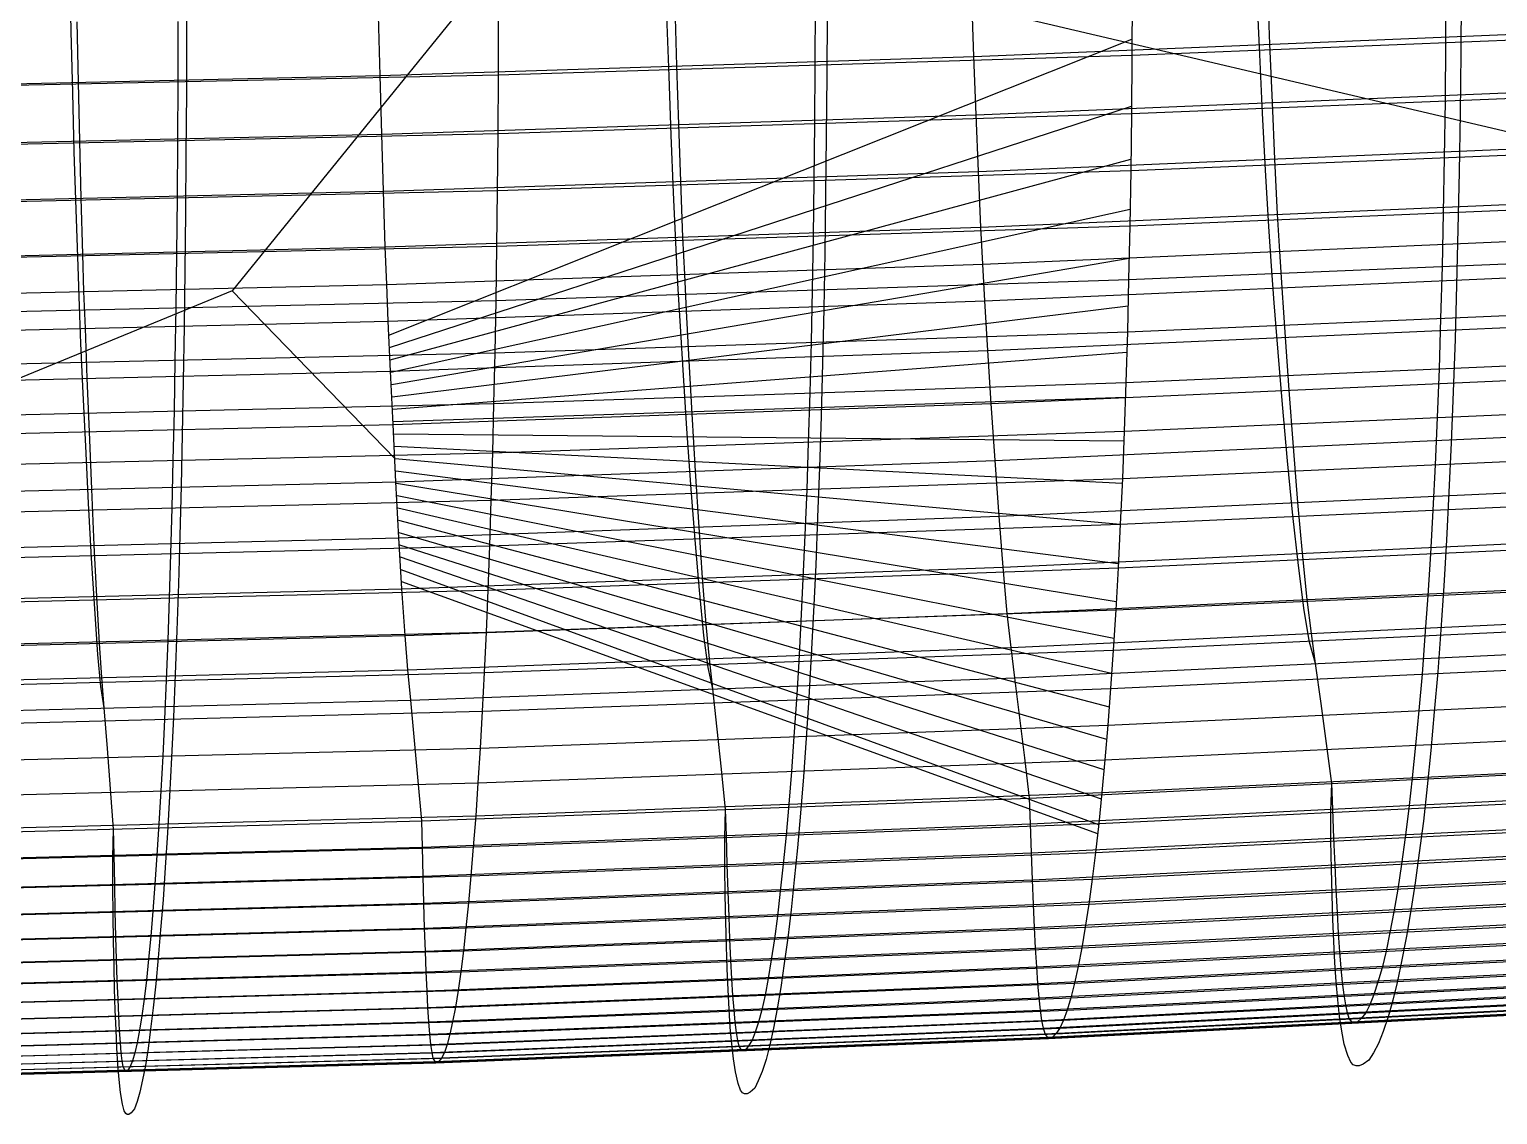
# Model space of a CAD drawing. Extents: x -530 to 530, y -2 to 255.
# Drawn here: x 61.5 to 123.2, y -0.9 to 44.7 of the extents above; entities that cross this region are included whole.
import ezdxf

# ---------------------------------------------------------------- set-up
doc = ezdxf.new("R2010")
doc.units = 0
doc.header["$MEASUREMENT"] = 0
doc.layers.add('default', color=7, linetype='Continuous')

msp = doc.modelspace()

# ---------------------------------------------------------------- linework, layer by layer
at = {"layer": 'default', "color": 1, "linetype": 'Continuous'}
for p, q in [((83.168, 49.858, 307.158), (70.054, 33.688, 107.239)), ((83.168, 49.858, 307.158), (140.018, 36.517, 114.827)), ((70.054, 33.688, 107.239), (51.361, 26.035, 15.265)), ((70.054, 33.688, 107.239), (76.88, 26.657, 17.637)), ((102.912, 17.45, 16.918), (128.153, 18.645, 21.206)), ((77.552, 16.514, 12.53), (102.912, 17.45, 16.918)), ((103.116, 15.769, 15.718), (102.912, 17.45, 16.918)), ((51.821, 15.854, 10.12), (77.552, 16.514, 12.53)), ((77.705, 14.823, 11.317), (77.552, 16.514, 12.53)), ((103.321, 14.088, 14.518), (103.116, 15.769, 15.718)), ((77.858, 13.133, 10.105), (77.705, 14.823, 11.317)), ((103.526, 12.406, 13.319), (103.321, 14.088, 14.518)), ((103.526, 12.406, 13.319), (128.906, 13.636, 17.654)), ((78.012, 11.442, 8.892), (77.858, 13.133, 10.105)), ((78.012, 11.442, 8.892), (103.526, 12.406, 13.319)), ((52.136, 10.763, 6.456), (78.012, 11.442, 8.892))]:
    msp.add_line(p, q, dxfattribs=at)
at = {"layer": 'default', "color": 4, "linetype": 'Continuous'}
for p, q in [((63.297, 44.571, 23.693), (63.234, 47.186, 24.146)), ((68.147, 47.285, -27.269), (68.141, 44.621, -27.001)), ((121.64, 46.241, -18.532), (121.622, 43.664, -18.222)), ((113.187, 43.613, 30.702), (113.072, 46.141, 31.175)), ((88.393, 42.701, 26.499), (88.302, 45.244, 26.978)), ((95.031, 45.313, -23.308), (95.017, 42.72, -22.994)), ((63.363, 42.017, 23.209), (63.297, 44.571, 23.693)), ((68.141, 44.621, -27.001), (68.132, 42.017, -26.696)), ((113.305, 41.146, 30.209), (113.187, 43.613, 30.702)), ((121.622, 43.664, -18.222), (121.595, 41.14, -17.862)), ((88.485, 40.22, 26), (88.393, 42.701, 26.499)), ((95.017, 42.72, -22.994), (94.995, 40.182, -22.631)), ((63.429, 39.526, 22.705), (63.363, 42.017, 23.209)), ((68.132, 42.017, -26.696), (68.117, 39.468, -26.33)), ((113.431, 38.751, 29.665), (113.305, 41.146, 30.209)), ((121.595, 41.14, -17.862), (121.557, 38.677, -17.45)), ((88.584, 37.811, 25.449), (88.485, 40.22, 26)), ((94.995, 40.182, -22.631), (94.966, 37.705, -22.215)), ((63.501, 37.106, 22.149), (63.429, 39.526, 22.705)), ((68.117, 39.468, -26.33), (68.096, 36.981, -25.911)), ((113.575, 36.384, 29.069), (113.431, 38.751, 29.665)), ((121.557, 38.677, -17.45), (121.509, 36.273, -16.986)), ((88.699, 35.43, 24.846), (88.584, 37.811, 25.449)), ((94.966, 37.705, -22.215), (94.928, 35.287, -21.746)), ((63.586, 34.714, 21.54), (63.501, 37.106, 22.149)), ((68.096, 36.981, -25.911), (68.069, 34.554, -25.44)), ((113.681, 34.729, 28.538), (113.575, 36.384, 29.069)), ((121.509, 36.273, -16.986), (121.453, 33.935, -16.473)), ((88.781, 33.766, 24.309), (88.699, 35.43, 24.846)), ((94.928, 35.287, -21.746), (94.884, 32.936, -21.228)), ((63.643, 33.043, 20.997), (63.586, 34.714, 21.54)), ((68.069, 34.554, -25.44), (68.037, 32.193, -24.918)), ((113.796, 33.182, 27.971), (113.681, 34.729, 28.538)), ((121.453, 33.935, -16.473), (121.386, 31.662, -15.91)), ((88.87, 32.209, 23.736), (88.781, 33.766, 24.309)), ((63.706, 31.479, 20.419), (63.643, 33.043, 20.997)), ((94.884, 32.936, -21.228), (94.832, 30.65, -20.659)), ((113.96, 31.117, 27.185), (113.796, 33.182, 27.971)), ((68.037, 32.193, -24.918), (68, 29.898, -24.344)), ((88.999, 30.133, 22.941), (88.87, 32.209, 23.736)), ((63.8, 29.394, 19.616), (63.706, 31.479, 20.419)), ((121.386, 31.662, -15.91), (121.311, 29.452, -15.296)), ((114.147, 28.914, 26.286), (113.96, 31.117, 27.185)), ((94.832, 30.65, -20.659), (94.773, 28.427, -20.038)), ((68, 29.898, -24.344), (67.958, 27.666, -23.72)), ((89.146, 27.916, 22.031), (88.999, 30.133, 22.941)), ((63.906, 27.167, 18.697), (63.8, 29.394, 19.616)), ((121.311, 29.452, -15.296), (121.225, 27.311, -14.633)), ((94.773, 28.427, -20.038), (94.705, 26.274, -19.368)), ((114.36, 26.555, 25.231), (114.147, 28.914, 26.286)), ((89.313, 25.542, 20.964), (89.146, 27.916, 22.031)), ((64.026, 24.783, 17.62), (63.906, 27.167, 18.697)), ((67.958, 27.666, -23.72), (67.909, 25.505, -23.044)), ((121.225, 27.311, -14.633), (121.131, 25.24, -13.924)), ((114.583, 24.261, 24.117), (114.36, 26.555, 25.231)), ((94.705, 26.274, -19.368), (94.631, 24.191, -18.651)), ((67.909, 25.505, -23.044), (67.856, 23.414, -22.322)), ((89.488, 23.234, 19.837), (89.313, 25.542, 20.964)), ((64.152, 22.465, 16.483), (64.026, 24.783, 17.62)), ((121.131, 25.24, -13.924), (121.029, 23.233, -13.176)), ((94.631, 24.191, -18.651), (94.55, 22.177, -17.885)), ((114.812, 22.165, 22.984), (114.583, 24.261, 24.117)), ((67.856, 23.414, -22.322), (67.797, 21.392, -21.55)), ((89.669, 21.125, 18.692), (89.488, 23.234, 19.837)), ((121.029, 23.233, -13.176), (120.917, 21.304, -12.376)), ((64.284, 20.347, 15.326), (64.152, 22.465, 16.483)), ((94.55, 22.177, -17.885), (94.463, 20.234, -17.086)), ((115.057, 20.273, 21.703), (114.812, 22.165, 22.984)), ((67.797, 21.392, -21.55), (67.735, 19.441, -20.745)), ((89.86, 19.221, 17.397), (89.669, 21.125, 18.692)), ((120.917, 21.304, -12.376), (120.791, 19.465, -11.506)), ((64.422, 18.435, 14.019), (64.284, 20.347, 15.326)), ((94.463, 20.234, -17.086), (94.364, 18.384, -16.206)), ((115.276, 18.944, 20.493), (115.057, 20.273, 21.703)), ((67.735, 19.441, -20.745), (67.664, 17.584, -19.858)), ((90.031, 17.882, 16.175), (89.86, 19.221, 17.397)), ((120.791, 19.465, -11.506), (120.658, 17.701, -10.593)), ((115.532, 18.048, 19.062), (115.276, 18.944, 20.493)), ((64.543, 17.09, 12.785), (64.422, 18.435, 14.019)), ((90.232, 16.982, 14.724), (90.031, 17.882, 16.175)), ((94.364, 18.384, -16.206), (94.26, 16.61, -15.282)), ((115.76, 16.372, 17.87), (115.532, 18.048, 19.062)), ((67.664, 17.584, -19.858), (67.589, 15.803, -18.928)), ((120.658, 17.701, -10.593), (120.516, 16.017, -9.643)), ((64.687, 16.184, 11.325), (64.543, 17.09, 12.785)), ((90.411, 15.296, 13.518), (90.232, 16.982, 14.724)), ((64.816, 14.49, 10.108), (64.687, 16.184, 11.325)), ((94.26, 16.61, -15.282), (94.148, 14.917, -14.321)), ((115.988, 14.697, 16.678), (115.76, 16.372, 17.87)), ((67.589, 15.803, -18.928), (67.509, 14.103, -17.959)), ((120.516, 16.017, -9.643), (120.37, 14.406, -8.669)), ((90.59, 13.61, 12.311), (90.411, 15.296, 13.518)), ((94.148, 14.917, -14.321), (94.034, 13.297, -13.337)), ((64.945, 12.797, 8.891), (64.816, 14.49, 10.108)), ((116.216, 13.021, 15.486), (115.988, 14.697, 16.678)), ((120.37, 14.406, -8.669), (120.216, 12.882, -7.657)), ((67.509, 14.103, -17.959), (67.427, 12.477, -16.967)), ((90.769, 11.924, 11.105), (90.59, 13.61, 12.311)), ((94.034, 13.297, -13.337), (93.913, 11.765, -12.313)), ((116.17, 11.858, 15.841), (116.216, 13.021, 15.486)), ((65.074, 11.103, 7.674), (64.945, 12.797, 8.891)), ((67.427, 12.477, -16.967), (67.339, 10.939, -15.935)), ((120.216, 12.882, -7.657), (120.056, 11.439, -6.614)), ((90.731, 10.753, 11.479), (90.769, 11.924, 11.105)), ((93.913, 11.765, -12.313), (93.787, 10.314, -11.257)), ((116.178, 10.611, 15.903), (116.17, 11.858, 15.841)), ((65.048, 9.928, 8.038), (65.074, 11.103, 7.674)), ((120.056, 11.439, -6.614), (119.884, 10.103, -5.517)), ((67.339, 10.939, -15.935), (67.249, 9.483, -14.872)), ((90.737, 9.499, 11.537), (90.731, 10.753, 11.479)), ((116.198, 9.44, 15.88), (116.178, 10.611, 15.903)), ((65.052, 8.669, 8.1), (65.048, 9.928, 8.038)), ((93.787, 10.314, -11.257), (93.652, 8.97, -10.148)), ((119.884, 10.103, -5.517), (119.71, 8.847, -4.407)), ((67.249, 9.483, -14.872), (67.152, 8.134, -13.754)), ((90.754, 8.322, 11.512), (90.737, 9.499, 11.537)), ((116.225, 8.344, 15.808), (116.198, 9.44, 15.88)), ((65.064, 7.486, 8.075), (65.052, 8.669, 8.1)), ((93.652, 8.97, -10.148), (93.515, 7.708, -9.025)), ((119.71, 8.847, -4.407), (119.53, 7.685, -3.273)), ((67.152, 8.134, -13.754), (67.053, 6.867, -12.622)), ((90.775, 7.219, 11.438), (90.754, 8.322, 11.512)), ((116.259, 7.324, 15.693), (116.225, 8.344, 15.808)), ((65.08, 6.379, 8.001), (65.064, 7.486, 8.075)), ((93.515, 7.708, -9.025), (93.374, 6.54, -7.878)), ((119.53, 7.685, -3.273), (119.346, 6.608, -2.121)), ((67.053, 6.867, -12.622), (66.951, 5.695, -11.466)), ((90.802, 6.192, 11.32), (90.775, 7.219, 11.438)), ((116.3, 6.378, 15.537), (116.259, 7.324, 15.693)), ((65.099, 5.348, 7.882), (65.08, 6.379, 8.001)), ((90.834, 5.241, 11.162), (90.802, 6.192, 11.32)), ((93.374, 6.54, -7.878), (93.23, 5.458, -6.713)), ((116.346, 5.5, 15.339), (116.3, 6.378, 15.537)), ((119.346, 6.608, -2.121), (119.159, 5.613, -0.956)), ((66.951, 5.695, -11.466), (66.848, 4.608, -10.292)), ((119.159, 5.613, -0.956), (118.967, 4.72, 0.225)), ((65.122, 4.393, 7.723), (65.099, 5.348, 7.882)), ((90.871, 4.358, 10.961), (90.834, 5.241, 11.162)), ((93.23, 5.458, -6.713), (93.082, 4.458, -5.534)), ((116.4, 4.686, 15.092), (116.346, 5.5, 15.339)), ((65.149, 3.506, 7.52), (65.122, 4.393, 7.723)), ((66.848, 4.608, -10.292), (66.742, 3.604, -9.104)), ((90.914, 3.538, 10.711), (90.871, 4.358, 10.961)), ((93.082, 4.458, -5.534), (92.932, 3.56, -4.339)), ((116.464, 3.934, 14.788), (116.4, 4.686, 15.092)), ((118.967, 4.72, 0.225), (118.773, 3.918, 1.416)), ((116.539, 3.242, 14.412), (116.464, 3.934, 14.788)), ((118.773, 3.918, 1.416), (118.574, 3.216, 2.624)), ((65.18, 2.683, 7.268), (65.149, 3.506, 7.52)), ((66.742, 3.604, -9.104), (66.633, 2.704, -7.9)), ((90.964, 2.782, 10.402), (90.914, 3.538, 10.711)), ((92.932, 3.56, -4.339), (92.779, 2.754, -3.134)), ((116.628, 2.624, 13.948), (116.539, 3.242, 14.412)), ((118.574, 3.216, 2.624), (118.373, 2.609, 3.835)), ((65.216, 1.924, 6.956), (65.18, 2.683, 7.268)), ((66.633, 2.704, -7.9), (66.524, 1.895, -6.685)), ((91.023, 2.085, 10.021), (90.964, 2.782, 10.402)), ((92.779, 2.754, -3.134), (92.623, 2.049, -1.911)), ((116.734, 2.078, 13.383), (116.628, 2.624, 13.948)), ((118.373, 2.609, 3.835), (118.171, 2.104, 5.058)), ((65.259, 1.225, 6.573), (65.216, 1.924, 6.956)), ((66.524, 1.895, -6.685), (66.411, 1.187, -5.453)), ((91.093, 1.462, 9.551), (91.023, 2.085, 10.021)), ((92.623, 2.049, -1.911), (92.465, 1.439, -0.687)), ((116.879, 1.596, 12.612), (116.734, 2.078, 13.383)), ((118.171, 2.104, 5.058), (117.961, 1.713, 6.283)), ((91.177, 0.913, 8.978), (91.093, 1.462, 9.551)), ((92.465, 1.439, -0.687), (92.306, 0.932, 0.551)), ((117.015, 1.322, 11.775), (116.879, 1.596, 12.612)), ((117.116, 1.211, 11.222), (117.015, 1.322, 11.775)), ((117.533, 1.236, 8.79), (117.358, 1.161, 9.822)), ((117.765, 1.41, 7.485), (117.533, 1.236, 8.79)), ((117.961, 1.713, 6.283), (117.765, 1.41, 7.485)), ((65.31, 0.6, 6.099), (65.259, 1.225, 6.573)), ((66.411, 1.187, -5.453), (66.298, 0.575, -4.218)), ((91.292, 0.427, 8.196), (91.177, 0.913, 8.978)), ((92.306, 0.932, 0.551), (92.141, 0.539, 1.791)), ((117.232, 1.166, 10.532), (117.116, 1.211, 11.222)), ((117.358, 1.161, 9.822), (117.232, 1.166, 10.532)), ((65.371, 0.048, 5.522), (65.31, 0.6, 6.099)), ((65.455, -0.439, 4.734), (65.371, 0.048, 5.522)), ((66.184, 0.066, -2.971), (66.064, -0.328, -1.721)), ((66.298, 0.575, -4.218), (66.184, 0.066, -2.971)), ((91.397, 0.15, 7.349), (91.292, 0.427, 8.196)), ((91.477, 0.038, 6.789), (91.397, 0.15, 7.349)), ((91.567, -0.007, 6.091), (91.477, 0.038, 6.789)), ((91.805, 0.061, 4.327), (91.667, -0.013, 5.372)), ((91.988, 0.235, 3.006), (91.805, 0.061, 4.327)), ((92.141, 0.539, 1.791), (91.988, 0.235, 3.006)), ((65.527, -0.717, 3.881), (65.455, -0.439, 4.734)), ((66.064, -0.328, -1.721), (65.956, -0.633, -0.496)), ((91.667, -0.013, 5.372), (91.567, -0.007, 6.091)), ((65.586, -0.83, 3.317), (65.527, -0.717, 3.881)), ((65.65, -0.875, 2.614), (65.586, -0.83, 3.317)), ((65.722, -0.881, 1.889), (65.65, -0.875, 2.614)), ((65.821, -0.807, 0.836), (65.722, -0.881, 1.889)), ((65.956, -0.633, -0.496), (65.821, -0.807, 0.836))]:
    msp.add_line(p, q, dxfattribs=at)
at = {"layer": 'default', "color": 7, "linetype": 'Continuous'}
for p, q in [((113.615, 44.037, 28.161), (113.515, 46.54, 28.543)), ((121.007, 46.609, -14.939), (120.992, 44.105, -14.66)), ((88.726, 43.126, 23.935), (88.648, 45.643, 24.322)), ((94.529, 45.686, -19.659), (94.518, 43.168, -19.377)), ((67.78, 44.995, -23.348), (67.772, 42.466, -23.064)), ((63.601, 42.443, 20.621), (63.545, 44.971, 21.013)), ((113.718, 41.595, 27.751), (113.615, 44.037, 28.161)), ((120.992, 44.105, -14.66), (120.969, 41.661, -14.333)), ((94.518, 43.168, -19.377), (94.5, 40.711, -19.047)), ((88.807, 40.669, 23.52), (88.726, 43.126, 23.935)), ((63.66, 39.975, 20.202), (63.601, 42.443, 20.621)), ((67.772, 42.466, -23.064), (67.759, 39.998, -22.732)), ((113.825, 39.218, 27.316), (113.718, 41.595, 27.751)), ((120.969, 41.661, -14.333), (120.936, 39.283, -13.957)), ((94.5, 40.711, -19.047), (94.474, 38.319, -18.667)), ((88.891, 38.278, 23.079), (88.807, 40.669, 23.52)), ((63.721, 37.574, 19.758), (63.66, 39.975, 20.202)), ((67.759, 39.998, -22.732), (67.74, 37.597, -22.349)), ((113.936, 36.901, 26.855), (113.825, 39.218, 27.316)), ((120.936, 39.283, -13.957), (120.894, 36.965, -13.531)), ((88.978, 35.948, 22.612), (88.891, 38.278, 23.079)), ((94.474, 38.319, -18.667), (94.441, 35.988, -18.237)), ((67.74, 37.597, -22.349), (67.716, 35.256, -21.916)), ((63.783, 35.234, 19.285), (63.721, 37.574, 19.758)), ((114.027, 35.342, 26.444), (113.936, 36.901, 26.855)), ((120.894, 36.965, -13.531), (120.843, 34.715, -13.058)), ((89.05, 34.379, 22.196), (88.978, 35.948, 22.612)), ((94.441, 35.988, -18.237), (94.401, 33.726, -17.76)), ((63.835, 33.658, 18.865), (63.783, 35.234, 19.285)), ((67.716, 35.256, -21.916), (67.688, 32.984, -21.435)), ((114.127, 33.818, 25.984), (114.027, 35.342, 26.444)), ((120.843, 34.715, -13.058), (120.782, 32.533, -12.538)), ((89.129, 32.846, 21.73), (89.05, 34.379, 22.196)), ((63.892, 32.119, 18.396), (63.835, 33.658, 18.865)), ((94.401, 33.726, -17.76), (94.353, 31.531, -17.235)), ((114.268, 31.739, 25.331), (114.127, 33.818, 25.984)), ((67.688, 32.984, -21.435), (67.654, 30.781, -20.906)), ((89.239, 30.755, 21.069), (89.129, 32.846, 21.73)), ((63.971, 30.018, 17.728), (63.892, 32.119, 18.396)), ((120.782, 32.533, -12.538), (120.713, 30.416, -11.971)), ((94.353, 31.531, -17.235), (94.299, 29.403, -16.662)), ((114.425, 29.523, 24.594), (114.268, 31.739, 25.331)), ((67.654, 30.781, -20.906), (67.615, 28.643, -20.328)), ((89.362, 28.526, 20.323), (89.239, 30.755, 21.069)), ((120.713, 30.416, -11.971), (120.635, 28.37, -11.357)), ((64.06, 27.779, 16.975), (63.971, 30.018, 17.728)), ((94.299, 29.403, -16.662), (94.238, 27.345, -16.041)), ((114.605, 27.137, 23.731), (114.425, 29.523, 24.594)), ((67.615, 28.643, -20.328), (67.571, 26.577, -19.703)), ((89.504, 26.126, 19.449), (89.362, 28.526, 20.323)), ((120.635, 28.37, -11.357), (120.548, 26.394, -10.701)), ((64.162, 25.369, 16.093), (64.06, 27.779, 16.975)), ((94.238, 27.345, -16.041), (94.17, 25.358, -15.378)), ((114.793, 24.803, 22.823), (114.605, 27.137, 23.731)), ((67.571, 26.577, -19.703), (67.522, 24.582, -19.035)), ((89.652, 23.778, 18.53), (89.504, 26.126, 19.449)), ((120.548, 26.394, -10.701), (120.453, 24.488, -10)), ((64.269, 23.01, 15.165), (64.162, 25.369, 16.093)), ((94.17, 25.358, -15.378), (94.095, 23.442, -14.67)), ((114.977, 22.677, 21.925), (114.793, 24.803, 22.823)), ((67.522, 24.582, -19.035), (67.468, 22.658, -18.321)), ((120.453, 24.488, -10), (120.35, 22.655, -9.26)), ((89.796, 21.639, 17.621), (89.652, 23.778, 18.53)), ((94.095, 23.442, -14.67), (94.014, 21.599, -13.922)), ((64.373, 20.862, 14.248), (64.269, 23.01, 15.165)), ((67.468, 22.658, -18.321), (67.41, 20.807, -17.567)), ((115.176, 20.74, 20.92), (114.977, 22.677, 21.925)), ((120.35, 22.655, -9.26), (120.24, 20.898, -8.483)), ((89.952, 19.69, 16.604), (89.796, 21.639, 17.621)), ((94.014, 21.599, -13.922), (93.928, 19.832, -13.136)), ((64.485, 18.904, 13.221), (64.373, 20.862, 14.248)), ((67.41, 20.807, -17.567), (67.348, 19.033, -16.775)), ((115.357, 19.309, 19.978), (115.176, 20.74, 20.92)), ((120.24, 20.898, -8.483), (120.123, 19.213, -7.671)), ((93.928, 19.832, -13.136), (93.836, 18.138, -12.315)), ((90.095, 18.251, 15.651), (89.952, 19.69, 16.604)), ((115.532, 18.048, 19.062), (115.357, 19.309, 19.978)), ((120.123, 19.213, -7.671), (119.999, 17.607, -6.824)), ((64.588, 17.459, 12.26), (64.485, 18.904, 13.221)), ((67.348, 19.033, -16.775), (67.282, 17.333, -15.947)), ((90.232, 16.982, 14.724), (90.095, 18.251, 15.651)), ((93.836, 18.138, -12.315), (93.738, 16.523, -11.459)), ((115.76, 16.372, 17.87), (115.532, 18.048, 19.062)), ((64.687, 16.184, 11.325), (64.588, 17.459, 12.26)), ((67.282, 17.333, -15.947), (67.212, 15.711, -15.084)), ((119.999, 17.607, -6.824), (119.868, 16.076, -5.948)), ((90.411, 15.296, 13.518), (90.232, 16.982, 14.724)), ((64.816, 14.49, 10.108), (64.687, 16.184, 11.325)), ((93.738, 16.523, -11.459), (93.636, 14.984, -10.573)), ((115.988, 14.697, 16.678), (115.76, 16.372, 17.87)), ((119.868, 16.076, -5.948), (119.732, 14.625, -5.044)), ((67.212, 15.711, -15.084), (67.138, 14.165, -14.191)), ((90.59, 13.61, 12.311), (90.411, 15.296, 13.518)), ((93.636, 14.984, -10.573), (93.529, 13.525, -9.66)), ((64.945, 12.797, 8.891), (64.816, 14.49, 10.108)), ((116.216, 13.021, 15.486), (115.988, 14.697, 16.678)), ((119.732, 14.625, -5.044), (119.591, 13.252, -4.116)), ((67.138, 14.165, -14.191), (67.061, 12.701, -13.27)), ((90.769, 11.924, 11.105), (90.59, 13.61, 12.311)), ((93.529, 13.525, -9.66), (93.418, 12.145, -8.721)), ((116.258, 11.935, 15.328), (116.216, 13.021, 15.486)), ((119.591, 13.252, -4.116), (119.444, 11.963, -3.165)), ((65.074, 11.103, 7.674), (64.945, 12.797, 8.891)), ((67.061, 12.701, -13.27), (66.981, 11.316, -12.323)), ((90.802, 10.831, 10.945), (90.769, 11.924, 11.105)), ((93.418, 12.145, -8.721), (93.303, 10.849, -7.76)), ((116.303, 10.727, 15.161), (116.258, 11.935, 15.328)), ((119.444, 11.963, -3.165), (119.293, 10.754, -2.195)), ((65.097, 10.005, 7.512), (65.074, 11.103, 7.674)), ((66.981, 11.316, -12.323), (66.898, 10.014, -11.354)), ((90.837, 9.617, 10.775), (90.802, 10.831, 10.945)), ((93.303, 10.849, -7.76), (93.185, 9.633, -6.779)), ((116.349, 9.603, 14.981), (116.303, 10.727, 15.161)), ((119.293, 10.754, -2.195), (119.139, 9.627, -1.209)), ((65.123, 8.785, 7.341), (65.097, 10.005, 7.512)), ((66.898, 10.014, -11.354), (66.813, 8.794, -10.365)), ((90.873, 8.486, 10.593), (90.837, 9.617, 10.775)), ((93.185, 9.633, -6.779), (93.063, 8.501, -5.783)), ((116.397, 8.561, 14.785), (116.349, 9.603, 14.981)), ((119.139, 9.627, -1.209), (118.981, 8.584, -0.212)), ((65.149, 7.65, 7.156), (65.123, 8.785, 7.341)), ((66.813, 8.794, -10.365), (66.726, 7.658, -9.36)), ((90.911, 7.439, 10.395), (90.873, 8.486, 10.593)), ((93.063, 8.501, -5.783), (92.939, 7.453, -4.774)), ((116.446, 7.606, 14.573), (116.397, 8.561, 14.785)), ((118.981, 8.584, -0.212), (118.819, 7.627, 0.8)), ((65.176, 6.598, 6.957), (65.149, 7.65, 7.156)), ((66.726, 7.658, -9.36), (66.637, 6.605, -8.343)), ((90.95, 6.477, 10.18), (90.911, 7.439, 10.395)), ((92.939, 7.453, -4.774), (92.813, 6.49, -3.751)), ((116.498, 6.738, 14.343), (116.446, 7.606, 14.573)), ((118.819, 7.627, 0.8), (118.655, 6.757, 1.82)), ((65.204, 5.632, 6.74), (65.176, 6.598, 6.957)), ((66.637, 6.605, -8.343), (66.545, 5.639, -7.311)), ((90.99, 5.604, 9.947), (90.95, 6.477, 10.18)), ((92.813, 6.49, -3.751), (92.684, 5.616, -2.719)), ((116.551, 5.956, 14.093), (116.498, 6.738, 14.343)), ((118.655, 6.757, 1.82), (118.489, 5.973, 2.847)), ((65.233, 4.755, 6.505), (65.204, 5.632, 6.74)), ((66.545, 5.639, -7.311), (66.453, 4.762, -6.271)), ((91.032, 4.818, 9.694), (90.99, 5.604, 9.947)), ((92.684, 5.616, -2.719), (92.553, 4.828, -1.681)), ((116.607, 5.262, 13.821), (116.551, 5.956, 14.093)), ((118.489, 5.973, 2.847), (118.32, 5.277, 3.879)), ((116.667, 4.658, 13.524), (116.607, 5.262, 13.821)), ((118.32, 5.277, 3.879), (118.15, 4.672, 4.916)), ((65.264, 3.965, 6.249), (65.233, 4.755, 6.505)), ((66.453, 4.762, -6.271), (66.359, 3.971, -5.224)), ((91.076, 4.12, 9.419), (91.032, 4.818, 9.694)), ((92.553, 4.828, -1.681), (92.421, 4.129, -0.637)), ((116.73, 4.143, 13.2), (116.667, 4.658, 13.524)), ((118.15, 4.672, 4.916), (117.979, 4.154, 5.95)), ((65.295, 3.264, 5.971), (65.264, 3.965, 6.249)), ((66.359, 3.971, -5.224), (66.264, 3.269, -4.172)), ((91.123, 3.513, 9.118), (91.076, 4.12, 9.419)), ((92.421, 4.129, -0.637), (92.287, 3.521, 0.411)), ((116.796, 3.721, 12.848), (116.73, 4.143, 13.2)), ((116.866, 3.389, 12.469), (116.796, 3.721, 12.848)), ((117.803, 3.73, 7.004), (117.636, 3.396, 7.996)), ((117.979, 4.154, 5.95), (117.803, 3.73, 7.004)), ((65.329, 2.654, 5.668), (65.295, 3.264, 5.971)), ((66.264, 3.269, -4.172), (66.167, 2.658, -3.114)), ((91.172, 2.994, 8.79), (91.123, 3.513, 9.118)), ((92.287, 3.521, 0.411), (92.153, 3.001, 1.457)), ((116.94, 3.154, 12.055), (116.866, 3.389, 12.469)), ((117.05, 3.011, 11.43), (116.94, 3.154, 12.055)), ((117.443, 3.158, 9.134), (117.289, 3.013, 10.042)), ((117.636, 3.396, 7.996), (117.443, 3.158, 9.134)), ((65.364, 2.133, 5.337), (65.329, 2.654, 5.668)), ((66.167, 2.658, -3.114), (66.07, 2.137, -2.059)), ((91.224, 2.569, 8.434), (91.172, 2.994, 8.79)), ((91.279, 2.236, 8.051), (91.224, 2.569, 8.434)), ((92.015, 2.575, 2.523), (91.884, 2.24, 3.527)), ((92.153, 3.001, 1.457), (92.015, 2.575, 2.523)), ((117.1, 2.964, 11.14), (117.05, 3.011, 11.43)), ((117.192, 2.974, 10.607), (117.1, 2.964, 11.14)), ((117.289, 3.013, 10.042), (117.192, 2.974, 10.607)), ((65.402, 1.707, 4.978), (65.364, 2.133, 5.337)), ((66.07, 2.137, -2.059), (65.971, 1.71, -0.984)), ((91.337, 1.998, 7.632), (91.279, 2.236, 8.051)), ((91.423, 1.855, 7), (91.337, 1.998, 7.632)), ((91.463, 1.807, 6.707), (91.423, 1.855, 7)), ((91.611, 1.856, 5.596), (91.535, 1.817, 6.167)), ((91.732, 2.001, 4.678), (91.611, 1.856, 5.596)), ((91.884, 2.24, 3.527), (91.732, 2.001, 4.678)), ((65.441, 1.371, 4.591), (65.402, 1.707, 4.978)), ((65.484, 1.133, 4.168), (65.441, 1.371, 4.591)), ((65.877, 1.374, 0.028), (65.768, 1.134, 1.189)), ((65.971, 1.71, -0.984), (65.877, 1.374, 0.028)), ((91.535, 1.817, 6.167), (91.463, 1.807, 6.707)), ((65.545, 0.988, 3.531), (65.484, 1.133, 4.168)), ((65.574, 0.94, 3.235), (65.545, 0.988, 3.531)), ((65.626, 0.95, 2.691), (65.574, 0.94, 3.235)), ((65.681, 0.989, 2.115), (65.626, 0.95, 2.691)), ((65.768, 1.134, 1.189), (65.681, 0.989, 2.115))]:
    msp.add_line(p, q, dxfattribs=at)
at = {"layer": 'default', "color": 3, "linetype": 'Continuous'}
for p, q in [((101.189, 43.527, 26.078), (101.099, 46.038, 26.463)), ((76.264, 42.725, 21.792), (76.197, 45.248, 22.181)), ((101.189, 43.527, 26.078), (126.041, 44.547, 30.243)), ((76.264, 42.725, 21.792), (101.189, 43.527, 26.078)), ((101.282, 41.076, 25.665), (101.189, 43.527, 26.078)), ((50.939, 42.161, 19.451), (76.264, 42.725, 21.792)), ((76.333, 40.262, 21.374), (76.264, 42.725, 21.792)), ((101.282, 41.076, 25.665), (126.155, 42.113, 29.837)), ((76.333, 40.262, 21.374), (101.282, 41.076, 25.665)), ((101.378, 38.691, 25.228), (101.282, 41.076, 25.665)), ((50.987, 39.689, 19.03), (76.333, 40.262, 21.374)), ((76.405, 37.865, 20.931), (76.333, 40.262, 21.374)), ((101.378, 38.691, 25.228), (126.272, 39.744, 29.405)), ((76.405, 37.865, 20.931), (101.378, 38.691, 25.228)), ((101.477, 36.367, 24.762), (101.378, 38.691, 25.228)), ((51.036, 37.283, 18.584), (76.405, 37.865, 20.931)), ((76.48, 35.529, 20.461), (76.405, 37.865, 20.931)), ((101.477, 36.367, 24.762), (126.394, 37.435, 28.947)), ((76.48, 35.529, 20.461), (101.477, 36.367, 24.762)), ((101.559, 34.803, 24.349), (101.477, 36.367, 24.762)), ((101.559, 34.803, 24.349), (126.496, 35.881, 28.539)), ((51.087, 34.939, 18.11), (76.48, 35.529, 20.461)), ((76.541, 33.956, 20.043), (76.48, 35.529, 20.461)), ((76.541, 33.956, 20.043), (101.559, 34.803, 24.349)), ((101.649, 33.274, 23.886), (101.559, 34.803, 24.349)), ((51.129, 33.361, 17.688), (76.541, 33.956, 20.043)), ((76.608, 32.419, 19.575), (76.541, 33.956, 20.043)), ((101.649, 33.274, 23.886), (126.605, 34.362, 28.082)), ((76.608, 32.419, 19.575), (101.649, 33.274, 23.886)), ((101.775, 31.188, 23.228), (101.649, 33.274, 23.886)), ((51.175, 31.818, 17.217), (76.608, 32.419, 19.575)), ((76.703, 30.323, 18.909), (76.608, 32.419, 19.575)), ((101.775, 31.188, 23.228), (126.76, 32.29, 27.433)), ((76.703, 30.323, 18.909), (101.775, 31.188, 23.228)), ((101.916, 28.964, 22.487), (101.775, 31.188, 23.228)), ((51.24, 29.714, 16.546), (76.703, 30.323, 18.909)), ((76.808, 28.087, 18.159), (76.703, 30.323, 18.909)), ((101.916, 28.964, 22.487), (126.933, 30.081, 26.702)), ((76.808, 28.087, 18.159), (101.916, 28.964, 22.487)), ((102.079, 26.57, 21.618), (101.916, 28.964, 22.487)), ((51.312, 27.47, 15.791), (76.808, 28.087, 18.159)), ((76.93, 25.681, 17.281), (76.808, 28.087, 18.159)), ((102.079, 26.57, 21.618), (127.132, 27.703, 25.845)), ((76.93, 25.681, 17.281), (102.079, 26.57, 21.618)), ((102.248, 24.228, 20.704), (102.079, 26.57, 21.618)), ((51.395, 25.056, 14.906), (76.93, 25.681, 17.281)), ((77.056, 23.327, 16.356), (76.93, 25.681, 17.281)), ((102.248, 24.228, 20.704), (127.339, 25.377, 24.942)), ((77.056, 23.327, 16.356), (102.248, 24.228, 20.704)), ((102.412, 22.096, 19.799), (102.248, 24.228, 20.704)), ((51.482, 22.693, 13.974), (77.056, 23.327, 16.356)), ((77.179, 21.183, 15.442), (77.056, 23.327, 16.356)), ((102.412, 22.096, 19.799), (127.541, 23.258, 24.05)), ((77.179, 21.183, 15.442), (102.412, 22.096, 19.799)), ((102.591, 20.152, 18.788), (102.412, 22.096, 19.799)), ((51.566, 20.541, 13.054), (77.179, 21.183, 15.442)), ((77.313, 19.229, 14.42), (77.179, 21.183, 15.442)), ((102.591, 20.152, 18.788), (127.761, 21.328, 23.052)), ((77.313, 19.229, 14.42), (102.591, 20.152, 18.788)), ((102.754, 18.717, 17.84), (102.591, 20.152, 18.788)), ((102.754, 18.717, 17.84), (127.96, 19.902, 22.117)), ((51.658, 18.579, 12.023), (77.313, 19.229, 14.42)), ((77.435, 17.786, 13.462), (77.313, 19.229, 14.42)), ((77.435, 17.786, 13.462), (102.754, 18.717, 17.84)), ((102.912, 17.45, 16.918), (102.754, 18.717, 17.84)), ((102.912, 17.45, 16.918), (128.153, 18.645, 21.206)), ((51.741, 17.131, 11.059), (77.435, 17.786, 13.462)), ((77.552, 16.514, 12.53), (77.435, 17.786, 13.462)), ((77.552, 16.514, 12.53), (102.912, 17.45, 16.918)), ((51.821, 15.854, 10.12), (77.552, 16.514, 12.53))]:
    msp.add_line(p, q, dxfattribs=at)
at = {"layer": 'default', "color": 5, "linetype": 'Continuous'}
for p, q in [((107.833, 46.092, -17.294), (107.82, 43.58, -17.013)), ((81.225, 45.28, -22.025), (81.216, 42.756, -21.742)), ((107.82, 43.58, -17.013), (134.164, 44.63, -12.307)), ((81.216, 42.756, -21.742), (107.82, 43.58, -17.013)), ((107.82, 43.58, -17.013), (107.799, 41.129, -16.684)), ((54.327, 42.176, -24.386), (81.216, 42.756, -21.742)), ((81.216, 42.756, -21.742), (81.2, 40.293, -21.41)), ((107.799, 41.129, -16.684), (134.138, 42.194, -11.982)), ((81.2, 40.293, -21.41), (107.799, 41.129, -16.684)), ((107.799, 41.129, -16.684), (107.77, 38.743, -16.306)), ((54.317, 39.704, -24.053), (81.2, 40.293, -21.41)), ((81.2, 40.293, -21.41), (81.178, 37.895, -21.029)), ((107.77, 38.743, -16.306), (134.102, 39.823, -11.608)), ((81.178, 37.895, -21.029), (107.77, 38.743, -16.306)), ((107.77, 38.743, -16.306), (107.732, 36.418, -15.878)), ((54.302, 37.298, -23.669), (81.178, 37.895, -21.029)), ((81.178, 37.895, -21.029), (81.15, 35.559, -20.597)), ((107.732, 36.418, -15.878), (134.056, 37.513, -11.184)), ((81.15, 35.559, -20.597), (107.732, 36.418, -15.878)), ((107.732, 36.418, -15.878), (107.685, 34.161, -15.402)), ((54.283, 34.954, -23.235), (81.15, 35.559, -20.597)), ((81.15, 35.559, -20.597), (81.116, 33.29, -20.117)), ((107.685, 34.161, -15.402), (134, 35.27, -10.714)), ((81.116, 33.29, -20.117), (107.685, 34.161, -15.402)), ((107.685, 34.161, -15.402), (107.631, 31.972, -14.879)), ((54.259, 32.678, -22.752), (81.116, 33.29, -20.117)), ((81.116, 33.29, -20.117), (81.076, 31.091, -19.59)), ((107.631, 31.972, -14.879), (133.933, 33.094, -10.197)), ((81.076, 31.091, -19.59), (107.631, 31.972, -14.879)), ((107.631, 31.972, -14.879), (107.569, 29.848, -14.309)), ((54.232, 30.47, -22.221), (81.076, 31.091, -19.59)), ((81.076, 31.091, -19.59), (81.029, 28.957, -19.014)), ((107.569, 29.848, -14.309), (133.857, 30.984, -9.633)), ((81.029, 28.957, -19.014), (107.569, 29.848, -14.309)), ((107.569, 29.848, -14.309), (107.499, 27.795, -13.692)), ((54.2, 28.329, -21.642), (81.029, 28.957, -19.014)), ((81.029, 28.957, -19.014), (80.977, 26.894, -18.391)), ((107.499, 27.795, -13.692), (133.771, 28.944, -9.023)), ((80.977, 26.894, -18.391), (107.499, 27.795, -13.692)), ((107.499, 27.795, -13.692), (107.421, 25.813, -13.032)), ((54.164, 26.259, -21.015), (80.977, 26.894, -18.391)), ((80.977, 26.894, -18.391), (80.919, 24.902, -17.725)), ((107.421, 25.813, -13.032), (133.676, 26.974, -8.371)), ((80.919, 24.902, -17.725), (107.421, 25.813, -13.032)), ((107.421, 25.813, -13.032), (107.335, 23.902, -12.327)), ((54.125, 24.261, -20.344), (80.919, 24.902, -17.725)), ((80.919, 24.902, -17.725), (80.855, 22.982, -17.014)), ((107.335, 23.902, -12.327), (133.571, 25.074, -7.674)), ((80.855, 22.982, -17.014), (107.335, 23.902, -12.327)), ((107.335, 23.902, -12.327), (107.243, 22.063, -11.582)), ((54.081, 22.334, -19.628), (80.855, 22.982, -17.014)), ((80.855, 22.982, -17.014), (80.786, 21.134, -16.262)), ((107.243, 22.063, -11.582), (133.458, 23.247, -6.938)), ((80.786, 21.134, -16.262), (107.243, 22.063, -11.582)), ((107.243, 22.063, -11.582), (107.144, 20.3, -10.8)), ((54.034, 20.48, -18.872), (80.786, 21.134, -16.262)), ((80.786, 21.134, -16.262), (80.712, 19.363, -15.472)), ((107.144, 20.3, -10.8), (133.337, 21.495, -6.165)), ((80.712, 19.363, -15.472), (107.144, 20.3, -10.8)), ((107.144, 20.3, -10.8), (107.038, 18.611, -9.983)), ((107.038, 18.611, -9.983), (133.208, 19.816, -5.358)), ((53.984, 18.703, -18.077), (80.712, 19.363, -15.472)), ((80.712, 19.363, -15.472), (80.634, 17.666, -14.647)), ((80.634, 17.666, -14.647), (107.038, 18.611, -9.983)), ((107.038, 18.611, -9.983), (106.926, 16.999, -9.131)), ((106.926, 16.999, -9.131), (133.071, 18.214, -4.517)), ((53.93, 17, -17.247), (80.634, 17.666, -14.647)), ((80.634, 17.666, -14.647), (80.55, 16.047, -13.787)), ((80.55, 16.047, -13.787), (106.926, 16.999, -9.131)), ((106.926, 16.999, -9.131), (106.809, 15.464, -8.25)), ((106.809, 15.464, -8.25), (132.927, 16.688, -3.645)), ((53.873, 15.375, -16.381), (80.55, 16.047, -13.787)), ((80.55, 16.047, -13.787), (80.463, 14.504, -12.897)), ((80.463, 14.504, -12.897), (106.809, 15.464, -8.25)), ((106.809, 15.464, -8.25), (106.687, 14.009, -7.341)), ((106.687, 14.009, -7.341), (132.777, 15.242, -2.747)), ((53.813, 13.827, -15.485), (80.463, 14.504, -12.897)), ((80.463, 14.504, -12.897), (80.371, 13.042, -11.979)), ((80.371, 13.042, -11.979), (106.687, 14.009, -7.341)), ((106.687, 14.009, -7.341), (106.559, 12.632, -6.407)), ((106.559, 12.632, -6.407), (132.622, 13.873, -1.825)), ((53.751, 12.361, -14.56), (80.371, 13.042, -11.979)), ((80.371, 13.042, -11.979), (80.277, 11.659, -11.036)), ((80.277, 11.659, -11.036), (106.559, 12.632, -6.407)), ((103.564, 11.316, 13.16), (103.526, 12.406, 13.319)), ((103.564, 11.316, 13.16), (128.952, 12.553, 17.497)), ((106.559, 12.632, -6.407), (106.428, 11.338, -5.45)), ((106.428, 11.338, -5.45), (132.46, 12.587, -0.88)), ((53.686, 10.973, -13.611), (80.277, 11.659, -11.036)), ((78.04, 10.347, 8.731), (78.012, 11.442, 8.892)), ((78.04, 10.347, 8.731), (103.564, 11.316, 13.16)), ((80.277, 11.659, -11.036), (80.178, 10.359, -10.07)), ((80.178, 10.359, -10.07), (106.428, 11.338, -5.45)), ((103.604, 10.105, 12.991), (103.564, 11.316, 13.16)), ((103.604, 10.105, 12.991), (129.002, 11.349, 17.331)), ((106.292, 10.126, -4.474), (132.294, 11.382, 0.085)), ((106.428, 11.338, -5.45), (106.292, 10.126, -4.474)), ((52.155, 9.664, 6.294), (78.04, 10.347, 8.731)), ((53.619, 9.669, -12.639), (80.178, 10.359, -10.07)), ((78.07, 9.129, 8.56), (78.04, 10.347, 8.731)), ((78.07, 9.129, 8.56), (103.604, 10.105, 12.991)), ((80.178, 10.359, -10.07), (80.077, 9.141, -9.084)), ((80.077, 9.141, -9.084), (106.292, 10.126, -4.474)), ((103.646, 8.977, 12.809), (103.604, 10.105, 12.991)), ((103.646, 8.977, 12.809), (129.053, 10.229, 17.152)), ((106.153, 8.996, -3.483), (132.124, 10.259, 1.064)), ((106.292, 10.126, -4.474), (106.153, 8.996, -3.483)), ((52.176, 8.442, 6.121), (78.07, 9.129, 8.56)), ((53.549, 8.447, -11.646), (80.077, 9.141, -9.084)), ((78.101, 7.995, 8.377), (78.07, 9.129, 8.56)), ((78.101, 7.995, 8.377), (103.646, 8.977, 12.809)), ((80.077, 9.141, -9.084), (79.973, 8.006, -8.083)), ((79.973, 8.006, -8.083), (106.153, 8.996, -3.483)), ((103.688, 7.932, 12.613), (103.646, 8.977, 12.809)), ((103.688, 7.932, 12.613), (129.105, 9.191, 16.958)), ((106.011, 7.95, -2.479), (131.95, 9.219, 2.055)), ((106.153, 8.996, -3.483), (106.011, 7.95, -2.479)), ((103.733, 6.973, 12.399), (129.16, 8.238, 16.747)), ((105.866, 6.99, -1.46), (131.772, 8.264, 3.061)), ((52.197, 7.304, 5.936), (78.101, 7.995, 8.377)), ((53.478, 7.309, -10.638), (79.973, 8.006, -8.083)), ((78.133, 6.945, 8.178), (78.101, 7.995, 8.377)), ((78.133, 6.945, 8.178), (103.688, 7.932, 12.613)), ((79.973, 8.006, -8.083), (79.867, 6.955, -7.069)), ((79.867, 6.955, -7.069), (106.011, 7.95, -2.479)), ((103.733, 6.973, 12.399), (103.688, 7.932, 12.613)), ((105.718, 6.118, -0.435), (131.592, 7.397, 4.075)), ((106.011, 7.95, -2.479), (105.866, 6.99, -1.46)), ((52.219, 6.25, 5.736), (78.133, 6.945, 8.178)), ((53.406, 6.255, -9.618), (79.867, 6.955, -7.069)), ((78.166, 5.981, 7.961), (78.133, 6.945, 8.178)), ((78.166, 5.981, 7.961), (103.733, 6.973, 12.399)), ((79.759, 5.991, -6.041), (105.866, 6.99, -1.46)), ((79.867, 6.955, -7.069), (79.759, 5.991, -6.041)), ((103.779, 6.103, 12.167), (103.733, 6.973, 12.399)), ((103.779, 6.103, 12.167), (129.216, 7.373, 16.519)), ((105.866, 6.99, -1.46), (105.718, 6.118, -0.435)), ((103.827, 5.318, 11.916), (129.275, 6.594, 16.271)), ((105.569, 5.331, 0.599), (131.409, 6.615, 5.095)), ((52.242, 5.283, 5.518), (78.166, 5.981, 7.961)), ((53.332, 5.287, -8.582), (79.759, 5.991, -6.041)), ((78.201, 5.106, 7.727), (78.166, 5.981, 7.961)), ((78.201, 5.106, 7.727), (103.779, 6.103, 12.167)), ((79.649, 5.115, -5.004), (105.718, 6.118, -0.435)), ((79.759, 5.991, -6.041), (79.649, 5.115, -5.004)), ((103.827, 5.318, 11.916), (103.779, 6.103, 12.167)), ((103.878, 4.621, 11.642), (129.337, 5.902, 16)), ((105.417, 4.633, 1.637), (131.223, 5.921, 6.121)), ((105.718, 6.118, -0.435), (105.569, 5.331, 0.599)), ((52.266, 4.404, 5.282), (78.201, 5.106, 7.727)), ((53.257, 4.408, -7.538), (79.649, 5.115, -5.004)), ((78.237, 4.318, 7.473), (78.201, 5.106, 7.727)), ((78.237, 4.318, 7.473), (103.827, 5.318, 11.916)), ((79.537, 4.325, -3.96), (105.569, 5.331, 0.599)), ((79.649, 5.115, -5.004), (79.537, 4.325, -3.96)), ((103.878, 4.621, 11.642), (103.827, 5.318, 11.916)), ((103.931, 4.016, 11.343), (129.402, 5.301, 15.705)), ((105.264, 4.026, 2.681), (131.036, 5.317, 7.151)), ((105.569, 5.331, 0.599), (105.417, 4.633, 1.637)), ((52.29, 3.613, 5.026), (78.237, 4.318, 7.473)), ((53.18, 3.616, -6.487), (79.537, 4.325, -3.96)), ((78.275, 3.618, 7.196), (78.237, 4.318, 7.473)), ((78.275, 3.618, 7.196), (103.878, 4.621, 11.642)), ((79.424, 3.624, -2.912), (105.417, 4.633, 1.637)), ((79.537, 4.325, -3.96), (79.424, 3.624, -2.912)), ((103.931, 4.016, 11.343), (103.878, 4.621, 11.642)), ((103.987, 3.499, 11.016), (129.472, 4.787, 15.383)), ((104.047, 3.075, 10.662), (129.545, 4.367, 15.034)), ((104.952, 3.082, 4.782), (130.653, 4.378, 9.227)), ((105.11, 3.508, 3.721), (130.847, 4.801, 8.179)), ((105.417, 4.633, 1.637), (105.264, 4.026, 2.681)), ((78.314, 3.009, 6.894), (103.931, 4.016, 11.343)), ((79.31, 3.015, -1.858), (105.264, 4.026, 2.681)), ((103.987, 3.499, 11.016), (103.931, 4.016, 11.343)), ((104.11, 2.743, 10.281), (129.622, 4.036, 14.657)), ((104.177, 2.506, 9.864), (129.704, 3.801, 14.246)), ((104.629, 2.509, 6.925), (130.258, 3.807, 11.343)), ((104.802, 2.748, 5.78), (130.47, 4.045, 10.212)), ((105.264, 4.026, 2.681), (105.11, 3.508, 3.721)), ((52.316, 2.91, 4.747), (78.275, 3.618, 7.196)), ((53.103, 2.913, -5.431), (79.424, 3.624, -2.912)), ((78.314, 3.009, 6.894), (78.275, 3.618, 7.196)), ((78.357, 2.489, 6.564), (103.987, 3.499, 11.016)), ((79.077, 2.067, 0.265), (104.952, 3.082, 4.782)), ((79.195, 2.494, -0.807), (105.11, 3.508, 3.721)), ((79.424, 3.624, -2.912), (79.31, 3.015, -1.858)), ((104.047, 3.075, 10.662), (103.987, 3.499, 11.016)), ((104.275, 2.363, 9.236), (129.824, 3.66, 13.625)), ((104.321, 2.315, 8.944), (129.88, 3.612, 13.337)), ((104.403, 2.325, 8.407), (129.981, 3.623, 12.807)), ((104.49, 2.364, 7.839), (130.088, 3.662, 12.245)), ((104.952, 3.082, 4.782), (104.802, 2.748, 5.78)), ((105.11, 3.508, 3.721), (104.952, 3.082, 4.782)), ((52.343, 2.299, 4.442), (78.314, 3.009, 6.894)), ((52.372, 1.778, 4.11), (78.357, 2.489, 6.564)), ((52.946, 1.78, -3.312), (79.195, 2.494, -0.807)), ((53.025, 2.302, -4.37), (79.31, 3.015, -1.858)), ((78.357, 2.489, 6.564), (78.314, 3.009, 6.894)), ((78.401, 2.063, 6.206), (78.357, 2.489, 6.564)), ((78.401, 2.063, 6.206), (104.047, 3.075, 10.662)), ((78.448, 1.729, 5.82), (104.11, 2.743, 10.281)), ((78.498, 1.491, 5.399), (104.177, 2.506, 9.864)), ((78.836, 1.493, 2.43), (104.629, 2.509, 6.925)), ((78.965, 1.732, 1.273), (104.802, 2.748, 5.78)), ((79.195, 2.494, -0.807), (79.077, 2.067, 0.265)), ((79.31, 3.015, -1.858), (79.195, 2.494, -0.807)), ((104.11, 2.743, 10.281), (104.047, 3.075, 10.662)), ((104.177, 2.506, 9.864), (104.11, 2.743, 10.281)), ((104.275, 2.363, 9.236), (104.177, 2.506, 9.864)), ((104.629, 2.509, 6.925), (104.49, 2.364, 7.839)), ((104.802, 2.748, 5.78), (104.629, 2.509, 6.925)), ((52.403, 1.35, 3.749), (78.401, 2.063, 6.206)), ((52.865, 1.352, -2.233), (79.077, 2.067, 0.265)), ((78.448, 1.729, 5.82), (78.401, 2.063, 6.206)), ((78.572, 1.346, 4.764), (104.275, 2.363, 9.236)), ((78.606, 1.298, 4.469), (104.321, 2.315, 8.944)), ((78.667, 1.308, 3.927), (104.403, 2.325, 8.407)), ((78.732, 1.347, 3.353), (104.49, 2.364, 7.839)), ((79.077, 2.067, 0.265), (78.965, 1.732, 1.273)), ((104.321, 2.315, 8.944), (104.275, 2.363, 9.236)), ((104.403, 2.325, 8.407), (104.321, 2.315, 8.944)), ((104.49, 2.364, 7.839), (104.403, 2.325, 8.407)), ((52.435, 1.014, 3.361), (78.448, 1.729, 5.82)), ((52.469, 0.775, 2.937), (78.498, 1.491, 5.399)), ((52.519, 0.63, 2.298), (78.572, 1.346, 4.764)), ((52.543, 0.582, 2.001), (78.606, 1.298, 4.469)), ((52.585, 0.592, 1.455), (78.667, 1.308, 3.927)), ((52.629, 0.631, 0.876), (78.732, 1.347, 3.353)), ((52.7, 0.776, -0.053), (78.836, 1.493, 2.43)), ((52.789, 1.016, -1.218), (78.965, 1.732, 1.273)), ((78.498, 1.491, 5.399), (78.448, 1.729, 5.82)), ((78.572, 1.346, 4.764), (78.498, 1.491, 5.399)), ((78.606, 1.298, 4.469), (78.572, 1.346, 4.764)), ((78.667, 1.308, 3.927), (78.606, 1.298, 4.469)), ((78.732, 1.347, 3.353), (78.667, 1.308, 3.927)), ((78.836, 1.493, 2.43), (78.732, 1.347, 3.353)), ((78.965, 1.732, 1.273), (78.836, 1.493, 2.43))]:
    msp.add_line(p, q, dxfattribs=at)
at = {"layer": 'default', "color": 30, "linetype": 'Continuous'}
for p, q in [((76.635, 31.829, 19.387), (107.824, 44.245, -17.087)), ((76.661, 31.312, 19.196), (107.802, 41.441, -16.724)), ((76.688, 30.795, 19.006), (107.775, 39.22, -16.382)), ((76.714, 30.278, 18.815), (107.743, 37.116, -16.006)), ((76.74, 29.76, 18.624), (107.704, 35.064, -15.592)), ((76.767, 29.243, 18.433), (107.658, 33.066, -15.141)), ((76.793, 28.726, 18.242), (107.606, 31.122, -14.651)), ((76.819, 28.209, 18.052), (107.548, 29.233, -14.124)), ((76.846, 27.692, 17.861), (107.483, 27.399, -13.56)), ((76.872, 27.174, 17.67), (107.412, 25.622, -12.961)), ((76.898, 26.657, 17.479), (107.335, 23.902, -12.327)), ((76.925, 26.14, 17.288), (107.252, 22.247, -11.657)), ((76.951, 25.623, 17.098), (107.163, 20.653, -10.957)), ((76.977, 25.106, 16.907), (107.07, 19.118, -10.228)), ((77.004, 24.588, 16.716), (106.971, 17.644, -9.472)), ((77.03, 24.071, 16.525), (106.868, 16.231, -8.691)), ((77.056, 23.554, 16.334), (106.76, 14.882, -7.886)), ((77.083, 23.037, 16.144), (106.648, 13.596, -7.06)), ((77.109, 22.52, 15.953), (106.533, 12.373, -6.215)), ((77.135, 22.002, 15.762), (106.423, 11.296, -5.416)), ((77.162, 21.485, 15.571), (106.38, 10.916, -5.11))]:
    msp.add_line(p, q, dxfattribs=at)

doc.saveas('drawing.dxf')
